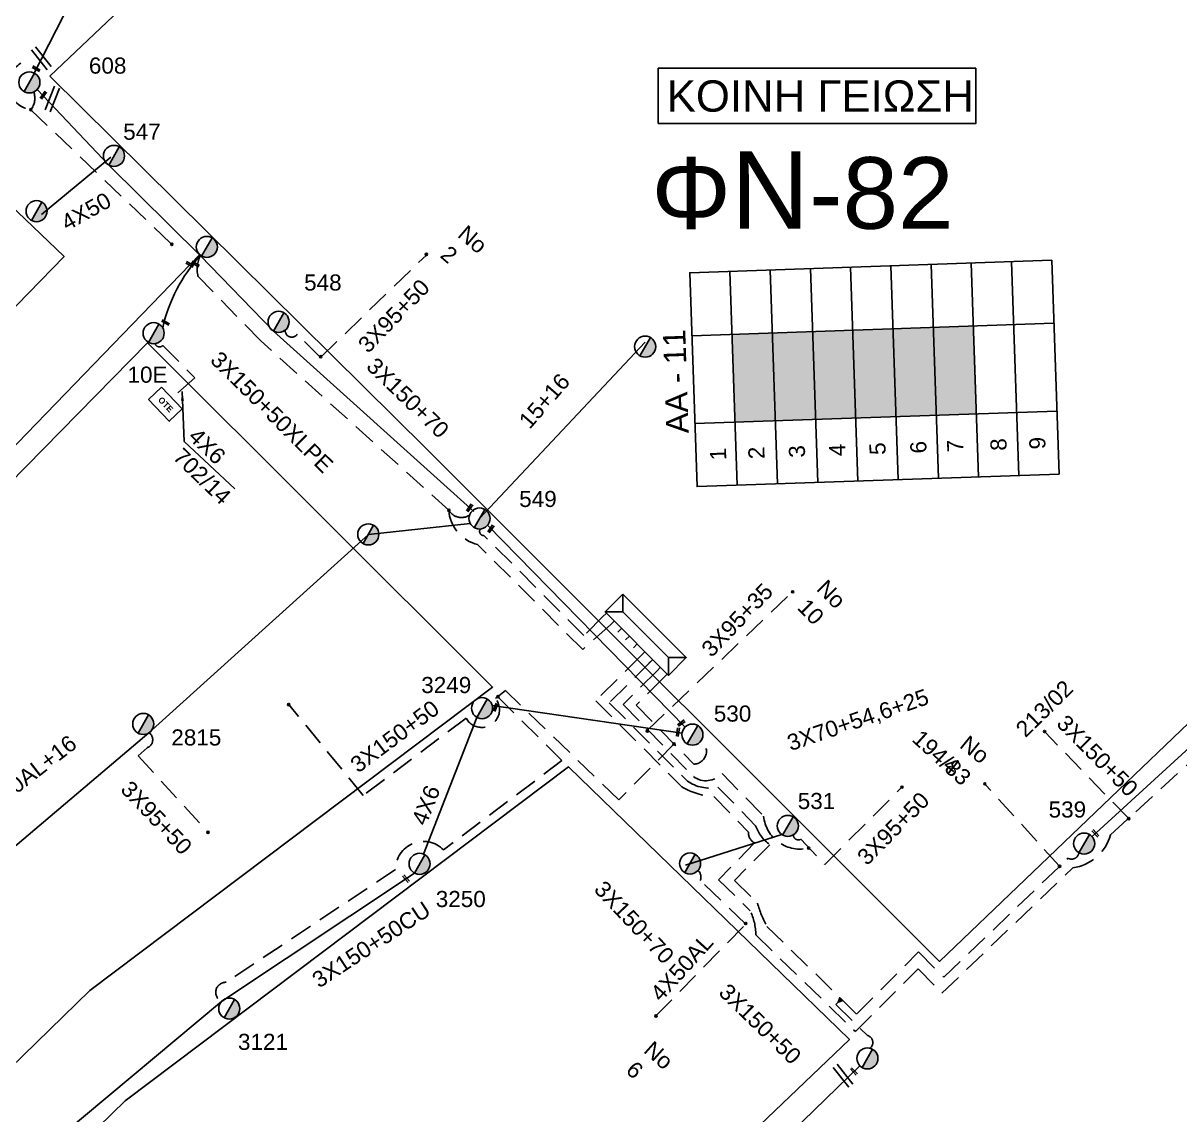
# Model space of a CAD drawing. Header units: millimetres. Extents: x 1421 to 13344, y 800 to 1949.
# Drawn here: x 12023.7 to 12153, y 1420.6 to 1542.6 of the extents above; entities that cross this region are included whole.
import ezdxf
from ezdxf.enums import TextEntityAlignment as Align

# ---------------------------------------------------------------- set-up
doc = ezdxf.new("R2010")
doc.units = ezdxf.units.MM
doc.linetypes.add('DASHED', pattern=[19.05, 12.7, -6.35])
for name, color, linetype in [('Pillar OTE', 7, 'Continuous'), ('Άγνωστα', 7, 'Continuous'), ('Ασφαλειοκιβώτια Χ.Τ 9 αναχωρήσεων', 7, 'Continuous'), ('Γυμνά εναέρια ΧΤ και ΦΟΠ (3Φ)   4x50+16AL', 7, 'Continuous'), ('Επιγραφές - Σχήματα', 7, 'Continuous'), ('Καλωδια ΧΤ  3X95+50', 7, 'Continuous'), ('Καλώδια ΧΤ   3x150+50CU', 7, 'DASHED'), ('Καλώδια ΧΤ   3x150+70AL', 7, 'DASHED'), ('Μηχανική τομή', 7, 'Continuous'), ('Στύλος ΦΜ', 7, 'Continuous'), ('Στύλος ΦΜ @ 1', 7, 'Continuous'), ('Συνδέσεις', 7, 'Continuous'), ('Συνεστραμμένα ΧΤ   3x70+54.6+25 AL', 7, 'SYN_LINE'), ('Τομή', 7, 'Continuous'), ('Υποσταθμός πόλεως', 7, 'Continuous'), ('Υπόβαθρο ΔΕΗ', 7, 'Continuous'), ('Υπόγεια καλώδια Παροχών ΧΤ   4x50AL', 7, 'DASHED'), ('Υπόγεια καλώδια Παροχών ΧΤ   4x6', 7, 'DASHED')]:
    doc.layers.add(name, color=color, linetype=linetype)
doc.styles.get("Standard").update_dxf_attribs({"font": 'ARIAL.TTF'})
doc.linetypes.add('SYN_LINE', pattern='A,0.5,-0.0001,["/\\/\\/\\/",Standard,S=0.1,R=0,X=0,Y=-0.05],-0.25', length=0.7501)
doc.dimstyles.new('ISO-25', dxfattribs={"dimtxt": 2.5, "dimasz": 2.5, "dimexe": 1.25, "dimexo": 0.625, "dimtad": 1, "dimtxsty": 'Standard', "dimcen": 2.5, "dimadec": 0, "dimazin": 0, "dimtfac": 1, "dimtmove": 0, "dimatfit": 3, "dimfxl": 1, "dimarcsym": 0})

# ---------------------------------------------------------------- blocks, each defined once
blk = doc.blocks.new('ΑΣΦΑΛΕΙΟΚΙΒΩΤΙΟ ΥΠΟΣΤΑΘΜΟΥ 9 ΑΝΑΧΩΡΗΣΕΩΝ')
at = {"layer": 'Ασφαλειοκιβώτια Χ.Τ 9 αναχωρήσεων', "ltscale": 40}
for p, q in [((-23.8, 40.36), (24.02, 40.36)), ((-9.72, 40.36), (-9.72, -40.64)), ((9.94, 40.36), (9.94, -40.64)), ((-23.8, 31.36), (24.02, 31.36)), ((-23.8, 22.36), (24.02, 22.36)), ((-23.8, 13.36), (24.02, 13.36)), ((-23.8, 4.36), (24.02, 4.36)), ((-23.8, -4.64), (24.02, -4.64)), ((-23.8, -13.64), (24.02, -13.64)), ((-23.8, -22.64), (24.02, -22.64)), ((-23.8, -31.64), (24.02, -31.64))]:
    blk.add_line(p, q, dxfattribs=at)
at = {"layer": 'Ασφαλειοκιβώτια Χ.Τ 9 αναχωρήσεων'}
blk.add_lwpolyline([(-23.8, -40.64), (24.02, -40.64), (24.02, 40.36), (-23.8, 40.36)], close=True, dxfattribs=at)
for s, p in [('1', (-18.12, 33.62)), ('2', (-18.12, 25.05)), ('3', (-18.12, 15.98)), ('4', (-18.12, 6.96)), ('5', (-18.12, -2.05)), ('6', (-18.12, -11.19)), ('7', (-18.12, -19.43)), ('8', (-18.12, -29.12)), ('9', (-18.12, -37.81))]:
    blk.add_text(s, height=3.6, dxfattribs=at).set_placement(p)
at = {"layer": 'Ασφαλειοκιβώτια Χ.Τ 9 αναχωρήσεων', "ltscale": 40}
for tag, height, p in [('ΟΝΟΜΑ', 5, (-0.16, 44.31)), ('ΚΕΙΜΕΝΟ 1', 2, (17.06, 35.59)), ('ΚΕΙΜΕΝΟ 2', 2, (17.06, 26.88)), ('ΚΕΙΜΕΝΟ 3', 2, (17.06, 17.69)), ('ΚΕΙΜΕΝΟ 4', 2, (17.06, 8.71)), ('ΚΕΙΜΕΝΟ 5', 2, (17.06, -0.13)), ('ΚΕΙΜΕΝΟ 6', 2, (17.06, -9.05)), ('ΚΕΙΜΕΝΟ 7', 2, (17.06, -18.13)), ('ΚΕΙΜΕΝΟ 8', 2, (17.06, -26.85)), ('ΚΕΙΜΕΝΟ 9', 2, (17.06, -35.99)), ('ΣΧ', 2, (-0.1, -42.64))]:
    blk.add_attdef(tag, text='', height=height, dxfattribs=at).set_placement(p, align=Align.MIDDLE_CENTER)
blk = doc.blocks.new('ΥΠΑΡΧΩΝ ΤΣΙΜΕΝΤΕΝΙΟΣ ΣΤΥΛΟΣ')
at = {"layer": 'Στύλος ΦΜ'}
blk.add_hatch(color=7, dxfattribs=at).paths.add_polyline_path([(-1.29, -2.28, 0.574793), (2.62, 0, 0.268822), (1.3, 2.27)])
at = {"layer": 'Στύλος ΦΜ', "color": 7}
blk.add_line((-1.29, -2.28), (1.3, 2.27), dxfattribs=at)
blk.add_circle((0, 0), 2.62, dxfattribs=at)
at = {"layer": 'Στύλος ΦΜ', "flags": 4}
for tag, p in [('ΑΡΙΘΜΟΣ', (-4.68, 8.05)), ('ΤΥΠΟΣ', (-4.91, 3.03))]:
    blk.add_attdef(tag, p, '', height=4, dxfattribs=at)
blk = doc.blocks.new('_ΣΥΝΔΕΣΗ')
at = {"layer": 'Συνδέσεις', "linetype": 'SYN_LINE', "ltscale": 40}
blk.add_hatch(color=256, dxfattribs=at).paths.add_polyline_path([(0.5, -0.01, 1), (-0.5, -0.01, 1)])
at = {"layer": 'Συνδέσεις'}
blk.add_circle((0, -0.01), 0.5, dxfattribs=at)
blk = doc.blocks.new('ΥΠΟΣΤΑΘΜΟΣ ΠΟΛΕΩΣ 9 ΑΝΑΧΩΡΗΣΕΩΝ')
at = {"layer": 'Υποσταθμός πόλεως', "ltscale": 40}
for p, q in [((-9.63, -2.82), (-9.63, -4)), ((-7.12, -2.82), (-7.12, -4)), ((-4.84, -2.82), (-4.84, -4)), ((-2.36, -2.82), (-2.36, -4)), ((0.09, -2.82), (0.09, -4)), ((2.55, -2.82), (2.55, -4)), ((5.02, -2.82), (5.02, -4)), ((7.48, -2.82), (7.48, -4)), ((9.61, -2.82), (9.61, -4))]:
    blk.add_line(p, q, dxfattribs=at)
blk.add_lwpolyline([(-10.02, 2.82), (10.02, 2.82), (10.02, -2.82), (-10.02, -2.82)], close=True, dxfattribs=at)
for points in [[(-7.21, 0), (-10.02, 2.82)], [(7.21, 0), (10.02, 2.82)], [(-10.02, -2.82), (-7.21, 0)], [(-7.21, 0), (7.21, 0)], [(10.02, -2.82), (7.21, 0)]]:
    blk.add_lwpolyline(points, dxfattribs=at)
at = {"layer": 'Υποσταθμός πόλεως', "linetype": 'SYN_LINE', "ltscale": 40, "flags": 1}
for tag, p in [('ΜΕΤΑΣΧΗΜΑΤΙΣΜΟΣ', (10.79, 1.71)), ('ΙΣΧΥΣ', (10.77, -1.08)), ('ΑΡΙΘΜΟΣ', (10.89, -3.8))]:
    blk.add_attdef(tag, p, '', height=1.8, dxfattribs=at)
blk = doc.blocks.new('ΜΗΧΑΝΙΚΗ ΤΟΜΗ')
at = {"layer": 'Μηχανική τομή', "ltscale": 40}
for p, q in [((-1.89, 0.78), (1.89, 0.78)), ((1.89, 0), (-1.89, 0))]:
    blk.add_line(p, q, dxfattribs=at)
blk = doc.blocks.new('ΤΟΜΗ')
at = {"layer": 'Τομή', "ltscale": 40}
for p, q in [((-5.68, 0), (5.68, 0)), ((5.68, -2.33), (-5.68, -2.33))]:
    blk.add_line(p, q, dxfattribs=at)
blk = doc.blocks.new('PILLAR ΟΤΕ')
at = {"layer": 'Pillar OTE', "ltscale": 40}
blk.add_lwpolyline([(-3.31, 2.02), (3.39, 2.02), (3.39, -1.99), (-3.31, -1.99)], close=True, dxfattribs=at)
at = {"layer": 'Pillar OTE', "insert": (-1.81, 0.71), "char_height": 1.3575, "width": 109.961, "attachment_point": 1}
blk.add_mtext('{\\fArial|b1|i0|c161|p34;OTE}', dxfattribs=at)

msp = doc.modelspace()

# ---------------------------------------------------------------- hatches: boundary and pattern name
at = {"layer": 'Άγνωστα'}
for color, points in [(151, [(12112.04329, 1508.09372), (12107.54595, 1507.93882), (12107.88423, 1498.11738), (12112.38156, 1498.27228)]), (5, [(12116.54062, 1508.24862), (12112.04329, 1508.09372), (12112.38156, 1498.27228), (12116.87889, 1498.42718)]), (30, [(12121.03795, 1508.40352), (12116.54062, 1508.24862), (12116.87889, 1498.42718), (12121.37623, 1498.58208)]), (6, [(12125.53529, 1508.55842), (12121.03795, 1508.40352), (12121.37623, 1498.58208), (12125.87356, 1498.73698)]), (85, [(12130.03262, 1508.71332), (12125.53529, 1508.55842), (12125.87356, 1498.73698), (12130.37089, 1498.89188)]), (2, [(12107.54595, 1507.93882), (12103.04862, 1507.78392), (12103.3869, 1497.96248), (12107.88423, 1498.11738)])]:
    msp.add_hatch(color=color, dxfattribs=at).paths.add_polyline_path(points)
at = {"layer": 'Καλώδια ΧΤ   3x150+50CU', "linetype": 'DASHED', "ltscale": 0.2}
h = msp.add_hatch(color=256, dxfattribs=at)
h.dxf.hatch_style = 1
h.paths.add_polyline_path([(12115.02613, 1433.67022), (12114.84749, 1433.17701), (12115.34635, 1433.35791)])

# ---------------------------------------------------------------- linework, layer by layer
at = {"layer": 'Pillar OTE', "ltscale": 40}
msp.add_lwpolyline([(12115.34635, 1433.35791), (12114.84749, 1433.17701), (12115.02613, 1433.67022), (12115.34635, 1433.35791)], dxfattribs=at)
at = {"layer": 'Άγνωστα', "color": 2}
for points in [[(12025.7757, 1521.19359), (12033.50507, 1527.61046)], [(12074.74016, 1487.22792), (12093.2521, 1506.92173)]]:
    msp.add_lwpolyline(points, dxfattribs=at)
at = {"layer": 'Άγνωστα', "color": 6, "linetype": 'Continuous', "ltscale": 0.2}
msp.add_lwpolyline([(12073.71083, 1486.65554), (12062.31016, 1485.45326), (12037.78412, 1463.27979), (12007.32808, 1437.48259)], dxfattribs=at)
at = {"layer": 'Άγνωστα', "color": 6, "linetype": 'SYN_LINE', "ltscale": 20}
msp.add_lwpolyline([(12074.44479, 1465.00693), (12068.46539, 1449.73003)], dxfattribs=at)
at = {"layer": 'Άγνωστα', "color": 30, "linetype": 'DASHED', "ltscale": 0.2}
msp.add_lwpolyline([(12139.60215, 1448.36274), (12131.313, 1457.47538)], dxfattribs=at)
at = {"layer": 'Γυμνά εναέρια ΧΤ και ΦΟΠ (3Φ)   4x50+16AL', "color": 173, "linetype": 'Continuous', "ltscale": 0.2}
msp.add_lwpolyline([(12126.80388, 1628.63921), (12100.80425, 1619.26817), (12067.69014, 1588.3963), (12035.63371, 1557.92348), (12024.94586, 1537.01323)], dxfattribs=at)
at = {"layer": 'Γυμνά εναέρια ΧΤ και ΦΟΠ (3Φ)   4x50+16AL', "color": 151, "linetype": 'Continuous', "ltscale": 0.2}
msp.add_lwpolyline([(12043.42155, 1516.70675), (12010.16613, 1482.30451), (11981.50088, 1452.88694), (11965.97193, 1437.6319), (11937.34233, 1408.57068), (11923.18731, 1393.53676)], dxfattribs=at)
at = {"layer": 'Γυμνά εναέρια ΧΤ και ΦΟΠ (3Φ)   4x50+16AL', "color": 30, "linetype": 'Continuous', "ltscale": 0.2}
msp.add_lwpolyline([(12143.22593, 1451.68306), (12166.35001, 1472.8103), (12192.31224, 1497.90496)], dxfattribs=at)
at = {"layer": 'Γυμνά εναέρια ΧΤ και ΦΟΠ (3Φ)   4x50+16AL', "color": 6, "linetype": 'Continuous', "ltscale": 0.2}
msp.add_lwpolyline([(12067.45509, 1447.60881), (12045.90147, 1433.26731), (12020.42066, 1412.01299), (11994.01835, 1386.62829), (11960.35405, 1352.75401), (11940.3202, 1331.62888)], dxfattribs=at)
at = {"layer": 'Επιγραφές - Σχήματα', "color": 190}
msp.add_lwpolyline([(12094.71785, 1531.36854), (12130.23011, 1531.36854), (12130.23011, 1537.54327), (12094.71785, 1537.54327)], close=True, dxfattribs=at)
at = {"layer": 'Καλωδια ΧΤ  3X95+50', "color": 2, "linetype": 'DASHED', "ltscale": 0.2}
msp.add_lwpolyline([(12056.97762, 1505.23651), (12068.79802, 1516.66548)], dxfattribs=at)
at = {"layer": 'Καλωδια ΧΤ  3X95+50', "color": 85, "linetype": 'DASHED', "ltscale": 0.2}
msp.add_lwpolyline([(12093.56661, 1463.60321), (12109.82698, 1479.10938)], dxfattribs=at)
at = {"layer": 'Καλωδια ΧΤ  3X95+50', "color": 6, "linetype": 'DASHED', "ltscale": 0.2}
msp.add_lwpolyline([(12037.78412, 1463.27979, -0.618283844), (12037.56855, 1461.60809), (12036.57816, 1460.70364), (12036.57816, 1460.70364), (12036.57816, 1460.70364), (12044.37105, 1452.17028)], format="xyb", dxfattribs=at)
at = {"layer": 'Καλωδια ΧΤ  3X95+50', "color": 85, "linetype": 'DASHED', "ltscale": 0.2}
msp.add_lwpolyline([(12109.82501, 1451.87062, 0.576409907), (12110.67781, 1451.39016), (12110.67781, 1451.39016), (12113.36515, 1448.56302), (12122.0248, 1457.26685)], format="xyb", dxfattribs=at)
at = {"layer": 'Καλώδια ΧΤ   3x150+50CU', "color": 1, "linetype": 'DASHED', "ltscale": 0.2}
msp.add_lwpolyline([(11974.8765, 1573.94192), (11976.50848, 1575.34143), (11976.50848, 1575.34143), (11979.09963, 1572.31985, -0.130148336), (11979.78356, 1568.51238), (11997.92812, 1550.52943, -0.400741461), (12001.83348, 1546.65886), (12009.22942, 1539.3288), (12015.6781, 1545.84172), (12023.46932, 1538.12734, 0.709595429), (12024.57886, 1532.91981), (12040.33123, 1517.86597)], format="xyb", dxfattribs=at)
at = {"layer": 'Καλώδια ΧΤ   3x150+50CU', "color": 151, "linetype": 'DASHED', "ltscale": 0.2}
msp.add_lwpolyline([(12089.39302, 1475.34352), (12086.2786, 1472.59924), (12074.53403, 1484.31726, -0.326515292), (12071.30196, 1488.1606), (12050.27351, 1507.0838), (12043.2638, 1514.31016), (12043.2638, 1514.31016, -0.179136754), (12043.52215, 1516.60725)], format="xyb", dxfattribs=at)
at = {"layer": 'Καλώδια ΧΤ   3x150+50CU', "color": 2, "linetype": 'DASHED', "ltscale": 0.2}
msp.add_lwpolyline([(12088.50705, 1476.22963), (12086.42166, 1474.14457), (12075.23476, 1485.33325, -0.656007354), (12074.84779, 1486.05508)], format="xyb", dxfattribs=at)
at = {"layer": 'Καλώδια ΧΤ   3x150+50CU', "color": 5, "linetype": 'DASHED', "ltscale": 0.2}
msp.add_lwpolyline([(12092.8115, 1471.92449), (12087.74686, 1466.86065), (12097.35664, 1457.24932, 0.119518922), (12100.95726, 1456.14459), (12104.81813, 1452.18591, 0.304162429), (12105.50206, 1450.97138), (12101.47657, 1446.8671), (12104.99737, 1443.38196, -0.114768823), (12105.63609, 1440.68647), (12116.77106, 1429.8838), (12123.78474, 1436.90699), (12126.45065, 1434.19166), (12141.07773, 1448.18278, 0.298661416), (12145.29673, 1451.88184), (12167.03918, 1471.74674), (12181.18643, 1485.42124, 0.295068728), (12184.24342, 1485.12516)], format="xyb", dxfattribs=at)
at = {"layer": 'Καλώδια ΧΤ   3x150+50CU', "color": 30, "linetype": 'DASHED', "ltscale": 0.2}
for points in [[(12093.8935, 1471.26189), (12089.25201, 1466.62113), (12097.97972, 1457.89202, 0.216162732), (12101.39258, 1457.22224), (12105.61693, 1452.89088, 0.156406785), (12107.21703, 1450.77754), (12103.26223, 1446.78228), (12105.8304, 1444.24012, 0.060795711), (12106.8758, 1441.65255), (12116.90984, 1431.84989), (12123.83302, 1438.78666), (12123.83302, 1438.78666), (12126.64987, 1435.97362), (12140.55038, 1449.26975, 0.531642369), (12141.76166, 1449.87947)], [(12114.84749, 1433.17701), (12114.57919, 1432.91454), (12118.10878, 1429.46633, -0.59142074), (12118.4274, 1428.02387)]]:
    msp.add_lwpolyline(points, format="xyb", dxfattribs=at)
at = {"layer": 'Καλώδια ΧΤ   3x150+50CU', "color": 85, "linetype": 'DASHED', "ltscale": 0.2}
msp.add_lwpolyline([(12094.55434, 1470.18138), (12090.80467, 1466.43231), (12098.65396, 1458.39214, 0.386998593), (12101.86412, 1458.72514), (12106.51039, 1453.96117, 0.460997093), (12111.6044, 1450.41537)], format="xyb", dxfattribs=at)
at = {"layer": 'Καλώδια ΧΤ   3x150+50CU', "color": 6, "linetype": 'DASHED', "ltscale": 0.2}
for points in [[(12095.30779, 1469.4278), (12092.25821, 1466.37871), (12098.70079, 1459.77946, 0.718959618), (12099.51994, 1462.40791)], [(12096.4956, 1462.03827), (12090.30257, 1455.77466), (12077.63015, 1468.01487), (12076.54262, 1467.09718, -1.092369741), (12073.2378, 1464.92534), (12061.74945, 1456.27187), (12053.41028, 1466.43937)], [(12076.78594, 1467.3025), (12083.95524, 1460.1739), (12070.71702, 1450.20381, 0.675314951), (12065.34982, 1448.00126), (12046.40696, 1435.39694, 0.816343622), (12045.90147, 1433.26731)]]:
    msp.add_lwpolyline(points, format="xyb", dxfattribs=at)
at = {"layer": 'Καλώδια ΧΤ   3x150+50CU', "color": 5, "linetype": 'DASHED', "ltscale": 0.2}
msp.add_lwpolyline([(12147.32313, 1453.68851), (12137.95448, 1463.38682)], dxfattribs=at)
at = {"layer": 'Καλώδια ΧΤ   3x150+50CU', "color": 1, "linetype": 'DASHED', "ltscale": 0.2}
msp.add_arc((12022.92523, 1534.20569), 2.09476, 322.1311188, 19.2149658, dxfattribs=at)
at = {"layer": 'Καλώδια ΧΤ   3x150+50CU', "color": 151, "linetype": 'DASHED', "ltscale": 0.2}
msp.add_arc((12072.74188, 1489.02011), 1.67694, 210.8336214, 301.5723292, dxfattribs=at)
at = {"layer": 'Καλώδια ΧΤ   3x150+70AL', "color": 2, "linetype": 'DASHED', "ltscale": 0.2}
msp.add_lwpolyline([(12056.97762, 1505.23651), (12054.35991, 1507.8256, -0.779179688), (12053.02135, 1508.29192)], format="xyb", dxfattribs=at)
at = {"layer": 'Καλώδια ΧΤ   3x150+70AL', "color": 85, "ltscale": 0.2}
msp.add_lwpolyline([(12104.47726, 1441.94088), (12099.42563, 1446.78452), (12099.42563, 1446.78452, 0.306335919), (12099.17475, 1447.90678)], format="xyb", dxfattribs=at)
at = {"layer": 'Συνεστραμμένα ΧΤ   3x70+54.6+25 AL', "color": 2, "linetype": 'SYN_LINE', "ltscale": 20}
for points in [[(12025.27999, 1535.17082), (12033.28714, 1526.73033), (12043.52215, 1516.60725), (12051.69631, 1508.18046), (12074.08828, 1488.03024)], [(12117.25997, 1426.07597), (12094.35868, 1403.82604), (12051.33825, 1364.67723)]]:
    msp.add_lwpolyline(points, dxfattribs=at)
at = {"layer": 'Συνεστραμμένα ΧΤ   3x70+54.6+25 AL', "color": 6, "linetype": 'SYN_LINE', "ltscale": 20}
for points in [[(12075.64334, 1486.47201), (12097.72588, 1463.91734)], [(12076.16071, 1466.34633), (12097.38443, 1463.24601)]]:
    msp.add_lwpolyline(points, dxfattribs=at)
at = {"layer": 'Συνεστραμμένα ΧΤ   3x70+54.6+25 AL', "color": 85, "linetype": 'SYN_LINE', "ltscale": 15}
msp.add_lwpolyline([(12097.77899, 1448.50434), (12108.53002, 1451.91758)], dxfattribs=at)
at = {"layer": 'Συνεστραμμένα ΧΤ   3x70+54.6+25 AL', "color": 151, "linetype": 'SYN_LINE', "ltscale": 8}
msp.add_arc((12056.54418, 1504.70383), 17.64269, 137.5696202, 167.4658775, dxfattribs=at)
at = {"layer": 'Υπόβαθρο ΔΕΗ'}
msp.add_lwpolyline([(12026.70413, 1536.66576), (12088.6361, 1595.38605), (12123.15905, 1627.87195), (12142.24188, 1622.61404, 0.152654007), (12148.82048, 1575.31244, 0.16543394), (12183.13375, 1546.35775), (12230.87428, 1529.24743), (12231.64158, 1519.04661), (12193.21695, 1501.86641), (12126.1716, 1437.73612), (12068.77086, 1495.05908)], format="xyb", close=True, dxfattribs=at)
for points in [[(11890.26645, 1400.45311), (11902.60627, 1387.35053), (12028.28348, 1516.52573), (12016.98214, 1527.30169), (11890.26645, 1400.45311)], [(11911.56107, 1378.49492), (11941.57969, 1347.1894), (12031.15437, 1434.47362), (12076.19347, 1468.39879), (12037.60899, 1506.84639), (11911.56107, 1378.49492)], [(12041.73499, 1495.84635), (12047.39774, 1490.53552)], [(11949.97954, 1339.20724), (12035.10739, 1422.13514), (12084.6806, 1459.47019), (12116.09988, 1428.98854), (12076.09697, 1390.79682), (11984.32102, 1303.24772), (11949.97954, 1339.20724)]]:
    msp.add_lwpolyline(points, dxfattribs=at)
at = {"layer": 'Υπόγεια καλώδια Παροχών ΧΤ   4x50AL', "color": 85, "ltscale": 0.2}
msp.add_lwpolyline([(12094.46473, 1431.63954), (12104.49328, 1441.87569)], dxfattribs=at)
at = {"layer": 'Υπόγεια καλώδια Παροχών ΧΤ   4x6', "color": 151, "linetype": 'DASHED', "ltscale": 0.2}
msp.add_lwpolyline([(12038.46358, 1506.77413, 0.560820811), (12039.32021, 1506.55295), (12042.9192, 1502.96673), (12040.33627, 1500.7051)], format="xyb", dxfattribs=at)

# ---------------------------------------------------------------- block references
at = {"layer": 'Pillar OTE', "xscale": 0.5, "yscale": 0.5, "zscale": 0.5, "rotation": 313.5425252980653}
msp.add_blockref('PILLAR ΟΤΕ', (12039.59767, 1500.00612), dxfattribs=at)
at = {"layer": 'Ασφαλειοκιβώτια Χ.Τ 9 αναχωρήσεων', "xscale": 0.4999999999999994, "yscale": 0.4999999999999994, "zscale": 0.4999999999999994, "rotation": 91.97262806557677}
msp.add_blockref('ΑΣΦΑΛΕΙΟΚΙΒΩΤΙΟ ΥΠΟΣΤΑΘΜΟΥ 9 ΑΝΑΧΩΡΗΣΕΩΝ', (12118.82816, 1503.38391), dxfattribs=at).add_auto_attribs({'ΟΝΟΜΑ': 'ΑΑ - 11'})
at = {"layer": 'Μηχανική τομή'}
for p, xscale, yscale, zscale, rotation in [((12025.12018, 1537.40514), 0.2500000000001928, 0.2500000000001928, 0.2500000000001928, 330.6072683727726), ((12026.0522, 1534.48136), 0.249999999999919, 0.249999999999919, 0.249999999999919, 55.14786145671473), ((12042.3022, 1515.5488), 0.2500000000002005, 0.2500000000002005, 0.2500000000002005, 331.5446991727721), ((12042.93038, 1515.57683), 0.2500000000002005, 0.2500000000002005, 0.2500000000002005, 331.5446991727721), ((12039.58444, 1509.04419), 0.2500000000002005, 0.2500000000002005, 0.2500000000002005, 331.5446991727721), ((12073.70902, 1488.36669), 0.249999999999919, 0.249999999999919, 0.249999999999919, 55.14786145671473), ((12076.09123, 1486.01455), 0.249999999999919, 0.249999999999919, 0.249999999999919, 55.14786145671473), ((12076.62674, 1466.09664), 0.249999999999919, 0.249999999999919, 0.249999999999919, 68.45138536945211), ((12097.36682, 1464.28407), 0.2499999999999681, 0.2499999999999681, 0.2499999999999681, 36.11407878704492), ((12097.01773, 1463.3527), 0.249999999999919, 0.249999999999919, 0.249999999999919, 81.69018640080034), ((12143.54077, 1451.98288), 0.2500000000001928, 0.2500000000001928, 0.2500000000001928, 312.6268794242704), ((12066.46185, 1446.91148), 0.2500000000001928, 0.2500000000001928, 0.2500000000001928, 312.6268794242704), ((12116.52392, 1425.36816), 0.2500000000001928, 0.2500000000001928, 0.2500000000001928, 312.6268794242704)]:
    msp.add_blockref('ΜΗΧΑΝΙΚΗ ΤΟΜΗ', p, dxfattribs=dict(at, xscale=xscale, yscale=yscale, zscale=zscale, rotation=rotation))
at = {"layer": 'Στύλος ΦΜ @ 1', "ltscale": 40}
ref = msp.add_blockref('ΥΠΑΡΧΩΝ ΤΣΙΜΕΝΤΕΝΙΟΣ ΣΤΥΛΟΣ', (12024.40983, 1535.96451), dxfattribs=dict(at, xscale=0.4499999999998181, yscale=0.4499999999998181, zscale=0.4499999999998181))
ref.add_attrib('ΤΥΠΟΣ', '608', (12031.06645, 1536.94715), dxfattribs={"layer": 'Στύλος ΦΜ', "height": 1.8, "flags": 4})
ref = msp.add_blockref('ΥΠΑΡΧΩΝ ΤΣΙΜΕΝΤΕΝΙΟΣ ΣΤΥΛΟΣ', (12033.86817, 1527.7548), dxfattribs=dict(at, xscale=0.4499999999998181, yscale=0.4499999999998181, zscale=0.4499999999998181))
ref.add_attrib('ΤΥΠΟΣ', '547', (12034.89769, 1529.55545), dxfattribs={"layer": 'Στύλος ΦΜ', "height": 1.8, "flags": 4})
at = {"layer": 'Στύλος ΦΜ @ 1', "ltscale": 40, "xscale": 0.4499999999998181, "yscale": 0.4499999999998181, "zscale": 0.4499999999998181}
for p in [(12025.2126, 1521.57894), (12044.25446, 1517.58246), (12093.26093, 1506.43927), (12062.3079, 1485.45455), (12098.28491, 1448.67837), (12118.11199, 1426.88912)]:
    msp.add_blockref('ΥΠΑΡΧΩΝ ΤΣΙΜΕΝΤΕΝΙΟΣ ΣΤΥΛΟΣ', p, dxfattribs=at)
at = {"layer": 'Στύλος ΦΜ @ 1', "ltscale": 40}
ref = msp.add_blockref('ΥΠΑΡΧΩΝ ΤΣΙΜΕΝΤΕΝΙΟΣ ΣΤΥΛΟΣ', (12052.27734, 1509.20493), dxfattribs=dict(at, xscale=0.4499999999998181, yscale=0.4499999999998181, zscale=0.4499999999998181))
ref.add_attrib('ΤΥΠΟΣ', '548', (12055.12835, 1512.70608), dxfattribs={"layer": 'Στύλος ΦΜ', "height": 1.8, "flags": 4})
ref = msp.add_blockref('ΥΠΑΡΧΩΝ ΤΣΙΜΕΝΤΕΝΙΟΣ ΣΤΥΛΟΣ', (12038.30361, 1507.94098), dxfattribs=dict(at, xscale=0.4499999999998181, yscale=0.4499999999998181, zscale=0.4499999999998181))
ref.add_attrib('ΑΡΙΘΜΟΣ', '10Ε', (12035.38163, 1502.40489), dxfattribs={"layer": 'Στύλος ΦΜ', "height": 1.8, "flags": 4})
ref = msp.add_blockref('ΥΠΑΡΧΩΝ ΤΣΙΜΕΝΤΕΝΙΟΣ ΣΤΥΛΟΣ', (12074.74016, 1487.22792), dxfattribs=dict(at, xscale=0.4499999999998181, yscale=0.4499999999998181, zscale=0.4499999999998181))
ref.add_attrib('ΤΥΠΟΣ', '549', (12079.17633, 1488.51695), dxfattribs={"layer": 'Στύλος ΦΜ', "height": 1.8, "flags": 4})
ref = msp.add_blockref('ΥΠΑΡΧΩΝ ΤΣΙΜΕΝΤΕΝΙΟΣ ΣΤΥΛΟΣ', (12075.02582, 1466.0314), dxfattribs=dict(at, xscale=0.4499999999998181, yscale=0.4499999999998181, zscale=0.4499999999998181))
ref.add_attrib('ΤΥΠΟΣ', '3249', (12068.22533, 1467.72013), dxfattribs={"layer": 'Στύλος ΦΜ', "height": 1.8, "flags": 4})
ref = msp.add_blockref('ΥΠΑΡΧΩΝ ΤΣΙΜΕΝΤΕΝΙΟΣ ΣΤΥΛΟΣ', (12037.14184, 1464.26701), dxfattribs=dict(at, xscale=0.4499999999998181, yscale=0.4499999999998181, zscale=0.4499999999998181))
ref.add_attrib('ΤΥΠΟΣ', '2815', (12040.27975, 1461.86396), dxfattribs={"layer": 'Στύλος ΦΜ', "height": 1.8, "flags": 4})
ref = msp.add_blockref('ΥΠΑΡΧΩΝ ΤΣΙΜΕΝΤΕΝΙΟΣ ΣΤΥΛΟΣ', (12098.54983, 1463.07577), dxfattribs=dict(at, xscale=0.4499999999998181, yscale=0.4499999999998181, zscale=0.4499999999998181))
ref.add_attrib('ΤΥΠΟΣ', '530', (12100.93676, 1464.52927), dxfattribs={"layer": 'Στύλος ΦΜ', "height": 1.8, "flags": 4})
ref = msp.add_blockref('ΥΠΑΡΧΩΝ ΤΣΙΜΕΝΤΕΝΙΟΣ ΣΤΥΛΟΣ', (12109.21316, 1452.87699), dxfattribs=dict(at, xscale=0.4499999999998181, yscale=0.4499999999998181, zscale=0.4499999999998181))
ref.add_attrib('ΤΥΠΟΣ', '531', (12110.3223, 1454.76212), dxfattribs={"layer": 'Στύλος ΦΜ', "height": 1.8, "flags": 4})
ref = msp.add_blockref('ΥΠΑΡΧΩΝ ΤΣΙΜΕΝΤΕΝΙΟΣ ΣΤΥΛΟΣ', (12142.34269, 1450.90394), dxfattribs=dict(at, xscale=0.4499999999998181, yscale=0.4499999999998181, zscale=0.4499999999998181))
ref.add_attrib('ΤΥΠΟΣ', '539', (12138.37181, 1453.81015), dxfattribs={"layer": 'Στύλος ΦΜ', "height": 1.8, "flags": 4})
ref = msp.add_blockref('ΥΠΑΡΧΩΝ ΤΣΙΜΕΝΤΕΝΙΟΣ ΣΤΥΛΟΣ', (12068.03612, 1448.63328), dxfattribs=dict(at, xscale=0.4499999999998181, yscale=0.4499999999998181, zscale=0.4499999999998181))
ref.add_attrib('ΤΥΠΟΣ', '3250', (12069.84844, 1443.80607), dxfattribs={"layer": 'Στύλος ΦΜ', "height": 1.8, "flags": 4})
ref = msp.add_blockref('ΥΠΑΡΧΩΝ ΤΣΙΜΕΝΤΕΝΙΟΣ ΣΤΥΛΟΣ', (12046.7603, 1432.46136), dxfattribs=dict(at, xscale=0.4499999999998181, yscale=0.4499999999998181, zscale=0.4499999999998181))
ref.add_attrib('ΤΥΠΟΣ', '3121', (12047.73231, 1427.84198), dxfattribs={"layer": 'Στύλος ΦΜ', "height": 1.8, "flags": 4})
at = {"layer": 'Συνδέσεις', "xscale": 0.25, "yscale": 0.25, "zscale": 0.25}
for p in [(12024.57434, 1532.92672), (12040.33727, 1517.8602), (12068.80278, 1516.74266), (12056.98239, 1505.31369), (12071.31549, 1488.13834), (12109.75506, 1479.04079), (12076.80827, 1467.32134), (12053.41028, 1466.43937), (12093.51725, 1463.4916), (12137.92436, 1463.42452), (12096.4956, 1462.03827), (12131.2401, 1457.57923), (12121.96683, 1457.20858), (12147.33083, 1453.69681), (12044.37105, 1452.17028), (12111.54777, 1450.39358), (12139.60215, 1448.36274), (12104.50559, 1441.97253), (12094.46473, 1431.63954)]:
    msp.add_blockref('_ΣΥΝΔΕΣΗ', p, dxfattribs=at)
at = {"layer": 'Τομή'}
for p, xscale, yscale, zscale, rotation in [((12025.97596, 1538.8449), 0.2499999999999669, 0.2499999999999669, 0.2499999999999669, 308.1680509152084), ((12027.24724, 1534.01282), 0.2499999999998873, 0.2499999999998873, 0.2499999999998873, 248.1909067709115), ((12115.61775, 1425.1375), 0.2499999999999669, 0.2499999999999669, 0.2499999999999669, 308.1680509152084)]:
    msp.add_blockref('ΤΟΜΗ', p, dxfattribs=dict(at, xscale=xscale, yscale=yscale, zscale=zscale, rotation=rotation))
at = {"layer": 'Υποσταθμός πόλεως', "xscale": 0.5, "yscale": 0.5, "zscale": 0.5, "rotation": 314.9954119790864}
msp.add_blockref('ΥΠΟΣΤΑΘΜΟΣ ΠΟΛΕΩΣ 9 ΑΝΑΧΩΡΗΣΕΩΝ', (12093.32527, 1474.2407), dxfattribs=at)

# ---------------------------------------------------------------- texts
at = {"layer": 'Άγνωστα', "color": 7, "char_height": 1.8, "attachment_point": 1}
for s, gutter_width, insert, rotation in [('4X50', 12.5, (12027.75136, 1520.90768), 29.3096708), ('3X95+50', 12.5, (12060.99315, 1506.85206), 46.0804911), ('3X150+50XLPE', 12.5, (12045.78423, 1506.08622), 315.2575646), ('3X150+70', 12.5, (12063.21837, 1505.37983), 315.893562), ('15+16', 12.5, (12078.99032, 1498.30612), 48.9620866), ('4Χ6', 1.60505, (12043.30448, 1497.53115), 316.059212), ('702/14', 1.60505, (12041.58542, 1495.26656), 316.059212), ('3X95+35', 12.5, (12099.38645, 1472.86072), 46.1826679), ('3X70+54,6+25', 12.5, (12108.94208, 1462.929), 18.8177806), ('213/02', 1.60505, (12134.52394, 1463.93915), 44.5300317), ('3X150+50', 12.5, (12060.09354, 1460.16662), 36.6597334), ('3X150+50', 12.5, (12140.42132, 1465.46149), 314.6575577), ('3X50AL+16', 12.5, (12018.32128, 1455.08868), 37.6711153), ('194/83', 1.60505, (12124.18993, 1463.7609), 317.6895601), ('3X95+50', 12.5, (12035.79784, 1458.09138), 313.4183509), ('3X95+50', 12.5, (12116.79343, 1449.62069), 45.3579902), ('3X150+70', 12.5, (12088.74854, 1446.92299), 313.2850696), ('3X150+50CU', 12.5, (12055.81313, 1436.18743), 33.4714692), ('3X150+50', 12.5, (12102.61957, 1435.41922), 315.7390238)]:
    msp.add_mtext_dynamic_manual_height_columns(s, width=1.8, gutter_width=gutter_width, heights=[0.04535], dxfattribs=dict(at, insert=insert, rotation=rotation))
at = {"layer": 'Άγνωστα', "color": 7}
note = msp.add_mtext_dynamic_manual_height_columns('No ', width=1.8, gutter_width=1.60231, heights=[0.04535, 0], dxfattribs=dict(at, insert=(12070.75565, 1522.36727), char_height=1.8, attachment_point=1, rotation=319.4668748))
for column, words in zip(note.columns.linked_columns, ['2']):
    column.text = words
note = msp.add_mtext_dynamic_manual_height_columns('\\pt1.8;No ', width=1.8, gutter_width=1.80964, heights=[0.04535, 0], dxfattribs=dict(at, insert=(12111.05192, 1483.11985), char_height=1.8, attachment_point=1, rotation=314.6575577))
for column, words in zip(note.columns.linked_columns, ['\\pt1.8;10']):
    column.text = words
note = msp.add_mtext_dynamic_manual_height_columns('No ', width=1.8, gutter_width=1.60505, heights=[0.04535, 0], dxfattribs=dict(at, insert=(12126.79187, 1465.26176), char_height=1.8, attachment_point=1, rotation=321.0344866))
for column, words in zip(note.columns.linked_columns, ['4']):
    column.text = words
note = msp.add_mtext_dynamic_manual_height_columns('Nο ', width=1.8, gutter_width=1.53563, heights=[0.04535, 0], dxfattribs=dict(at, insert=(12091.68401, 1431.20311), char_height=1.8, attachment_point=1, rotation=318.3202701))
for column, words in zip(note.columns.linked_columns, ['6']):
    column.text = words
at = {"layer": 'Επιγραφές - Σχήματα', "color": 190, "insert": (12095.67189, 1536.19618), "char_height": 3.5, "width": 35.1310908, "attachment_point": 1}
msp.add_mtext('KOINH ΓΕΙΩΣΗ', dxfattribs=at)
at = {"layer": 'Υπόβαθρο ΔΕΗ', "insert": (12093.94945, 1528.27558), "char_height": 8, "attachment_point": 1}
msp.add_mtext_dynamic_manual_height_columns('Φ{\\H1.0833x;N}-82', width=84.657329, gutter_width=12.5, heights=[0], dxfattribs=at)
at = {"layer": 'Υπόγεια καλώδια Παροχών ΧΤ   4x50AL', "color": 7, "insert": (12093.68705, 1434.32551), "char_height": 1.8, "attachment_point": 1, "rotation": 47.988859}
msp.add_mtext_dynamic_manual_height_columns('4X50AL', width=1.8, gutter_width=12.5, heights=[0.04535], dxfattribs=at)
at = {"layer": 'Υπόγεια καλώδια Παροχών ΧΤ   4x6', "color": 7, "insert": (12067.08931, 1453.44348), "char_height": 1.8, "attachment_point": 1, "rotation": 68.577301}
msp.add_mtext_dynamic_manual_height_columns('4X6', width=1.8, gutter_width=12.5, heights=[0.04535], dxfattribs=at)

# ---------------------------------------------------------------- leaders
at = {"layer": 'Επιγραφές - Σχήματα', "ltscale": 40}
msp.add_leader([(12041.48675, 1501.41005), (12041.73499, 1495.84635)], dimstyle='ISO-25', override={"dimasz": 1, "dimtad": 0}, dxfattribs=at)

doc.saveas('drawing.dxf')
